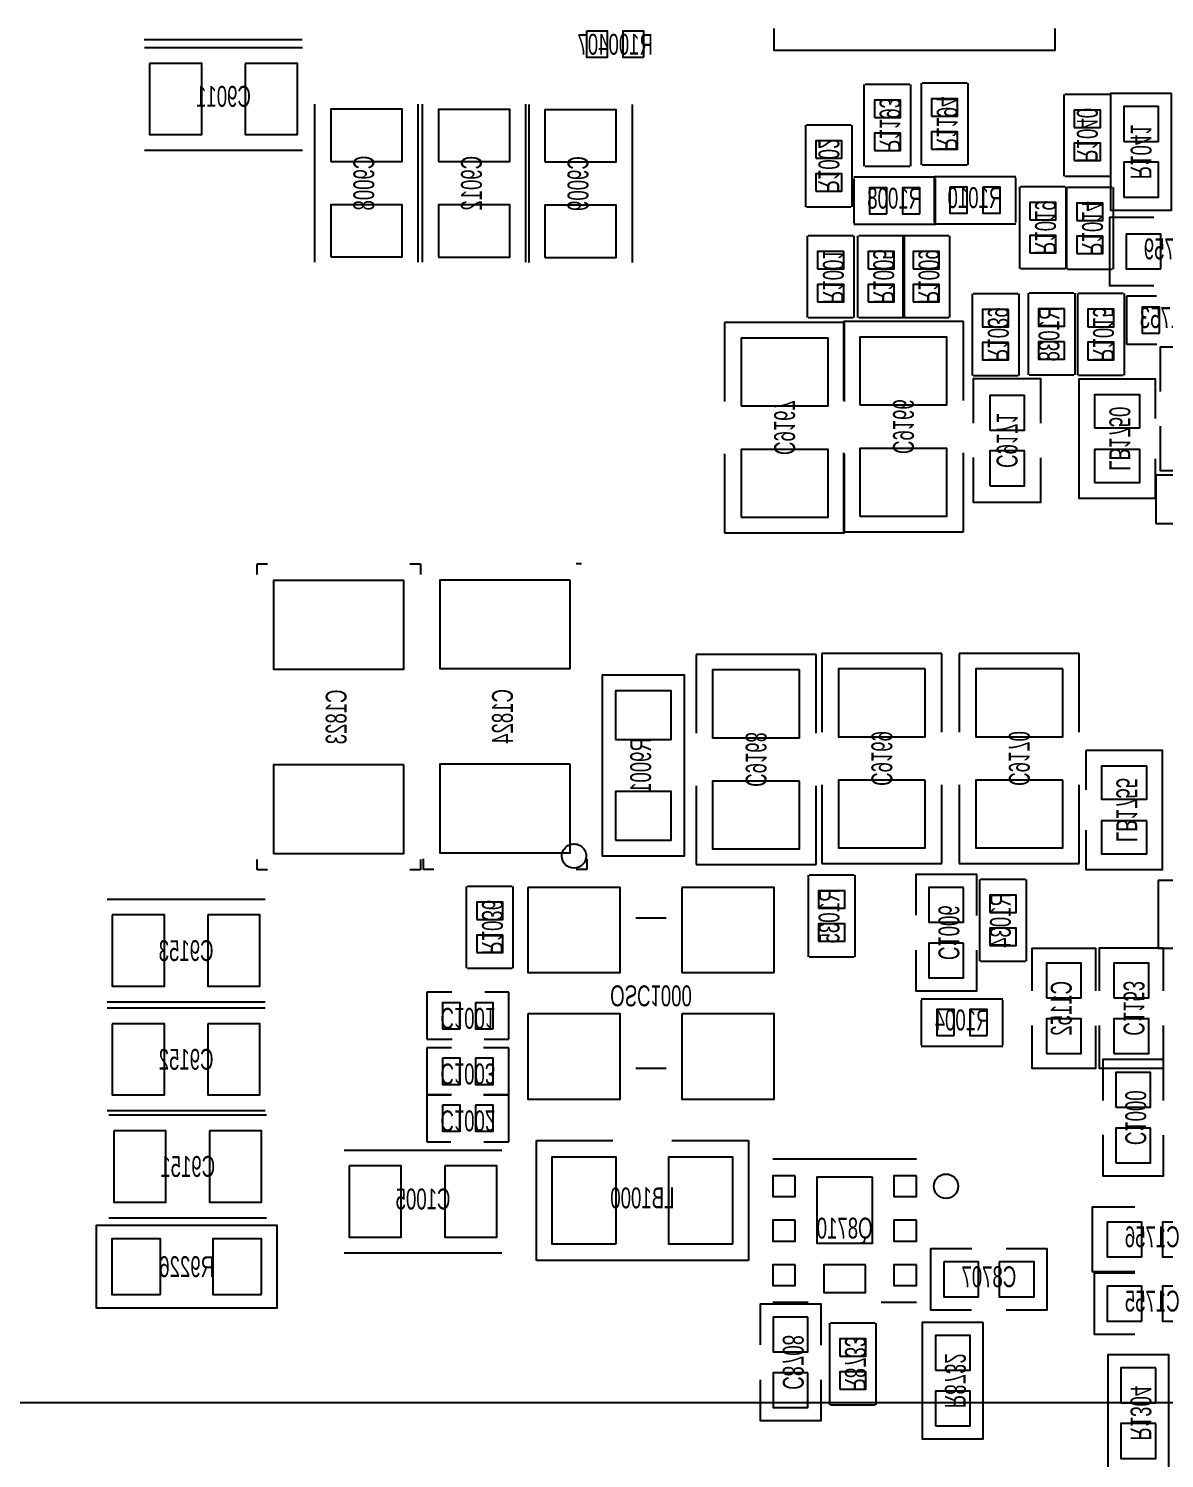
# Model space of a CAD drawing. Extents: x -3 to 113, y -19 to 74.
# Drawn here: x 23.48 to 40.08, y 27.15 to 48.05 of the extents above; entities that cross this region are included whole.
import ezdxf
from ezdxf.enums import TextEntityAlignment as Align

# ---------------------------------------------------------------- set-up
doc = ezdxf.new("R2010")
doc.units = 0
for name, color, linetype in [('PG_ASSEMBLY_BOTTOM', 254, 'CONTINUOUS'), ('PG_SILKSCREEN_BOTTOM', 254, 'CONTINUOUS'), ('PIN_BOTTOM', 12, 'CONTINUOUS'), ('RD_ASSEMBLY_BOTTOM', 40, 'CONTINUOUS'), ('RD_SILKSCREEN_BOTTOM', 254, 'CONTINUOUS')]:
    doc.layers.add(name, color=color, linetype=linetype)

msp = doc.modelspace()

# ---------------------------------------------------------------- linework, layer by layer
at = {"layer": 'PG_ASSEMBLY_BOTTOM'}
for points in [[(27.479498, 47.886874), (25.172162, 47.886874)], [(25.176734, 47.775876), (27.48407, 47.775876)], [(35.690302, 47.232316), (35.690302, 46.038516)], [(36.360608, 47.232316), (35.705796, 47.232316)], [(36.376102, 46.038516), (36.376102, 47.232316)], [(36.52647, 47.253906), (36.52647, 46.060106)], [(37.196776, 47.253906), (36.541964, 47.253906)], [(37.21227, 46.060106), (37.21227, 47.253906)], [(38.611556, 47.087536), (38.611556, 45.893736)], [(39.281862, 47.087536), (38.62705, 47.087536)], [(40.184578, 47.10049), (39.295578, 47.10049), (39.295578, 45.39869), (40.184578, 45.39869), (40.184578, 47.10049)], [(39.297356, 45.893736), (39.297356, 47.087536)], [(27.66568, 44.638976), (27.66568, 46.946312)], [(29.172916, 46.946312), (29.172916, 44.638976)], [(29.238702, 44.636436), (29.238702, 46.943772)], [(30.745938, 46.943772), (30.745938, 44.636436)], [(30.795468, 44.631864), (30.795468, 46.9392)], [(32.302704, 46.9392), (32.302704, 44.631864)], [(34.83483, 46.638464), (34.83483, 45.444664)], [(35.505136, 46.638464), (34.850324, 46.638464)], [(35.52063, 45.444664), (35.52063, 46.638464)], [(27.48407, 46.26864), (25.176734, 46.26864)], [(35.705796, 46.038516), (36.360608, 46.038516)], [(36.541964, 46.060106), (37.196776, 46.060106)], [(36.736274, 45.876718), (35.542474, 45.876718)], [(35.542474, 45.861224), (35.542474, 45.206412)], [(37.9095, 45.8851), (36.7157, 45.8851)], [(36.7157, 45.869606), (36.7157, 45.214794)], [(36.736274, 45.206412), (36.736274, 45.861224)], [(37.9095, 45.214794), (37.9095, 45.869606)], [(38.62705, 45.893736), (39.281862, 45.893736)], [(37.962078, 45.738288), (37.962078, 44.544488)], [(38.632384, 45.738288), (37.977572, 45.738288)], [(38.647878, 44.544488), (38.647878, 45.738288)], [(38.649148, 45.727366), (38.649148, 44.533566)], [(39.319454, 45.727366), (38.664642, 45.727366)], [(39.334948, 44.533566), (39.334948, 45.727366)], [(34.850324, 45.444664), (35.505136, 45.444664)], [(35.542474, 45.190918), (36.736274, 45.190918)], [(36.7157, 45.1993), (37.9095, 45.1993)], [(39.926768, 45.287438), (39.279068, 45.287438), (39.279068, 44.296838), (39.926768, 44.296838)], [(34.8615, 45.0215), (34.8615, 43.8277)], [(35.531806, 45.0215), (34.876994, 45.0215)], [(35.5473, 43.8277), (35.5473, 45.0215)], [(35.5981, 45.0215), (35.5981, 43.8277)], [(36.268406, 45.0215), (35.613594, 45.0215)], [(36.2585, 45.0215), (36.2585, 43.8277)], [(36.928806, 45.0215), (36.273994, 45.0215)], [(36.2839, 43.8277), (36.2839, 45.0215)], [(36.9443, 43.8277), (36.9443, 45.0215)], [(37.977572, 44.544488), (38.632384, 44.544488)], [(38.664642, 44.533566), (39.319454, 44.533566)], [(37.271706, 44.174156), (37.271706, 42.980356)], [(37.942012, 44.174156), (37.2872, 44.174156)], [(37.957506, 42.980356), (37.957506, 44.174156)], [(38.089332, 44.183046), (38.089332, 42.989246)], [(38.759638, 44.183046), (38.104826, 44.183046)], [(38.775132, 42.989246), (38.775132, 44.183046)], [(38.80993, 44.176442), (38.80993, 42.982642)], [(39.480236, 44.176442), (38.825424, 44.176442)], [(39.49573, 42.982642), (39.49573, 44.176442)], [(39.525702, 44.141136), (39.525702, 43.43654)], [(39.967154, 44.141136), (39.525702, 44.141136)], [(35.4076, 43.755056), (33.652968, 43.755056)], [(33.652968, 43.755056), (33.652968, 42.601896)], [(34.876994, 43.8277), (35.531806, 43.8277)], [(37.144706, 43.76928), (35.390074, 43.76928)], [(35.390074, 43.76928), (35.390074, 42.61612)], [(35.4076, 42.601896), (35.4076, 43.755056)], [(35.613594, 43.8277), (36.268406, 43.8277)], [(36.273994, 43.8277), (36.928806, 43.8277)], [(37.144706, 42.61612), (37.144706, 43.76928)], [(39.525702, 43.43654), (39.968424, 43.43654)], [(41.0083, 42.74439), (41.0083, 43.3959), (40.0177, 43.3959), (40.0177, 42.7482)], [(38.277546, 42.283634), (38.277546, 42.931334), (37.286946, 42.931334), (37.286946, 42.283634)], [(37.2872, 42.980356), (37.942012, 42.980356)], [(38.104826, 42.989246), (38.759638, 42.989246)], [(38.825424, 42.982642), (39.480236, 42.982642)], [(39.95039, 42.353738), (39.95039, 42.926762), (38.83279, 42.926762), (38.83279, 41.186862), (39.95039, 41.186862)], [(40.0177, 42.2402), (40.0177, 41.5925), (41.0083, 41.5925), (41.0083, 42.2402)], [(33.652968, 41.834816), (33.652968, 40.681656)], [(35.390074, 41.84904), (35.390074, 40.69588)], [(35.4076, 40.681656), (35.4076, 41.834816)], [(37.144706, 40.69588), (37.144706, 41.84904)], [(37.286946, 41.779444), (37.286946, 41.127934), (38.277546, 41.127934), (38.277546, 41.775634)], [(39.95039, 41.186862), (39.95039, 41.760394)], [(39.955724, 41.52265), (39.955724, 40.818054)], [(40.397176, 41.52265), (39.955724, 41.52265)], [(39.955724, 40.818054), (40.398446, 40.818054)], [(33.652968, 40.681656), (35.4076, 40.681656)], [(35.390074, 40.69588), (37.144706, 40.69588)], [(34.991548, 38.904418), (33.236916, 38.904418)], [(33.236916, 38.904418), (33.236916, 37.751258)], [(34.991548, 37.751258), (34.991548, 38.904418)], [(36.82873, 38.918896), (35.074098, 38.918896)], [(35.074098, 38.918896), (35.074098, 37.765736)], [(36.82873, 37.765736), (36.82873, 38.918896)], [(38.837362, 38.918896), (37.08273, 38.918896)], [(37.08273, 38.918896), (37.08273, 37.765736)], [(38.837362, 37.765736), (38.837362, 38.918896)], [(33.067498, 36.302188), (33.067498, 38.60038), (31.86303, 38.60038), (31.86303, 35.95878), (33.067498, 35.95878), (33.067498, 36.302188)], [(38.935152, 37.49929), (38.935152, 36.925758)], [(38.935152, 36.332414), (38.935152, 35.75939), (40.052752, 35.75939), (40.052752, 37.49929), (38.935152, 37.49929)], [(35.074098, 36.998656), (35.074098, 35.845496)], [(36.82873, 35.845496), (36.82873, 36.998656)], [(37.08273, 36.998656), (37.08273, 35.845496)], [(38.837362, 35.845496), (38.837362, 36.998656)], [(33.236916, 36.984178), (33.236916, 35.831018)], [(34.991548, 35.831018), (34.991548, 36.984178)], [(33.236916, 35.831018), (34.991548, 35.831018)], [(35.074098, 35.845496), (36.82873, 35.845496)], [(37.08273, 35.845496), (38.837362, 35.845496)], [(34.875216, 35.676332), (34.875216, 34.482532)], [(35.545522, 35.676332), (34.89071, 35.676332)], [(35.561016, 34.482532), (35.561016, 35.676332)], [(37.337746, 35.08629), (37.337746, 35.687), (36.448746, 35.687), (36.448746, 35.0901)], [(37.379148, 35.611562), (37.379148, 34.417762)], [(38.049454, 35.611562), (37.394642, 35.611562)], [(38.064948, 34.417762), (38.064948, 35.611562)], [(40.64, 35.5981), (39.9923, 35.5981), (39.9923, 34.6075), (40.64, 34.6075)], [(24.630888, 35.327844), (26.938224, 35.327844)], [(29.879544, 35.51174), (29.879544, 34.31794)], [(30.54985, 35.51174), (29.895038, 35.51174)], [(30.565344, 34.31794), (30.565344, 35.51174)], [(36.448746, 34.5821), (36.448746, 33.9852), (37.337746, 33.9852), (37.337746, 34.5821)], [(39.081456, 33.98393), (39.081456, 34.60623), (38.141656, 34.60623), (38.141656, 33.98393)], [(40.0685, 33.9852), (40.0685, 34.6075), (39.1287, 34.6075), (39.1287, 33.9852)], [(29.895038, 34.31794), (30.54985, 34.31794)], [(34.89071, 34.482532), (35.545522, 34.482532)], [(37.394642, 34.417762), (38.049454, 34.417762)], [(29.304488, 33.965388), (29.304488, 33.279588)], [(29.66974, 33.965388), (29.304488, 33.965388)], [(30.498288, 33.965388), (30.150816, 33.965388)], [(30.498288, 33.279588), (30.498288, 33.965388)], [(37.72154, 33.86455), (36.52774, 33.86455)], [(26.938224, 33.820608), (24.630888, 33.820608)], [(24.630888, 33.738566), (26.938224, 33.738566)], [(36.52774, 33.849056), (36.52774, 33.194244)], [(37.72154, 33.194244), (37.72154, 33.849056)], [(38.141656, 33.47974), (38.141656, 32.85363), (39.081456, 32.85363), (39.081456, 33.47593)], [(39.1287, 33.48101), (39.1287, 32.8549), (40.0685, 32.8549), (40.0685, 33.4772)], [(29.304488, 33.279588), (29.67101, 33.279588)], [(30.140148, 33.279588), (30.498288, 33.279588)], [(29.304488, 33.152588), (29.304488, 32.466788)], [(29.662628, 33.152588), (29.304488, 33.152588)], [(30.498288, 33.152588), (30.131766, 33.152588)], [(30.498288, 32.466788), (30.498288, 33.152588)], [(36.52774, 33.17875), (37.72154, 33.17875)], [(40.0685, 32.385), (40.0685, 32.9819), (39.1795, 32.9819), (39.1795, 32.385)], [(29.304488, 32.466788), (29.304488, 31.780988)], [(29.662628, 32.466788), (29.304488, 32.466788)], [(29.304488, 32.466788), (29.65196, 32.466788)], [(30.498288, 32.466788), (30.131766, 32.466788)], [(30.133036, 32.466788), (30.498288, 32.466788)], [(30.498288, 31.780988), (30.498288, 32.466788)], [(26.938224, 32.23133), (24.630888, 32.23133)], [(24.654256, 32.172656), (26.961592, 32.172656)], [(29.304488, 31.780988), (29.65196, 31.780988)], [(30.133036, 31.780988), (30.498288, 31.780988)], [(30.902656, 30.043882), (30.902656, 31.798514)], [(30.902656, 31.798514), (32.020256, 31.798514)], [(32.883856, 31.798514), (34.001456, 31.798514)], [(34.001456, 31.798514), (34.001456, 30.043882)], [(39.1795, 31.88081), (39.1795, 31.2801), (40.0685, 31.2801), (40.0685, 31.877)], [(28.092908, 31.659322), (30.400244, 31.659322)], [(39.6494, 30.8229), (39.0271, 30.8229), (39.0271, 29.8831), (39.6494, 29.8831)], [(26.770584, 30.556708), (24.472392, 30.556708), (24.472392, 29.35224), (27.113992, 29.35224), (27.113992, 30.556708), (26.770584, 30.556708)], [(26.961592, 30.66542), (24.654256, 30.66542)], [(30.400244, 30.152086), (28.092908, 30.152086)], [(37.26561, 30.2133), (36.6649, 30.2133), (36.6649, 29.3243), (37.2618, 29.3243)], [(37.7698, 29.3243), (38.3667, 29.3243), (38.3667, 30.2133), (37.7698, 30.2133)], [(34.001456, 30.043882), (30.902656, 30.043882)], [(39.6494, 29.8577), (39.0525, 29.8577), (39.0525, 28.9687), (39.6494, 28.9687)], [(35.063176, 28.805632), (35.063176, 29.406342), (34.174176, 29.406342), (34.174176, 28.809442)], [(35.185096, 29.126942), (35.185096, 27.933142)], [(35.855402, 29.126942), (35.20059, 29.126942)], [(35.870896, 27.933142), (35.870896, 29.126942)], [(37.432234, 29.137864), (36.543234, 29.137864), (36.543234, 27.436064), (37.432234, 27.436064), (37.432234, 29.137864)], [(39.2557, 26.9621), (40.1447, 26.9621), (40.1447, 28.6639), (39.2557, 28.6639), (39.2557, 26.9621)], [(34.174176, 28.301442), (34.174176, 27.704542), (35.063176, 27.704542), (35.063176, 28.301442)], [(35.20059, 27.933142), (35.855402, 27.933142)]]:
    msp.add_lwpolyline(points, dxfattribs=at)
at = {"layer": 'PG_SILKSCREEN_BOTTOM'}
for points in [[(38.47973, 48.050704), (38.47973, 47.732188), (34.379662, 47.732188), (34.379662, 48.050704)], [(26.82113, 40.224964), (26.97353, 40.224964)], [(26.82113, 40.072564), (26.82113, 40.224964)], [(29.05633, 40.224964), (29.20873, 40.224964)], [(29.20873, 40.224964), (29.20873, 40.072564)], [(31.486856, 40.231822), (31.563056, 40.231822)], [(105.076498, 27.96286), (19.097498, 27.96286), (19.097498, 37.41166)], [(26.82113, 35.754564), (26.82113, 35.906964)], [(26.97353, 35.754564), (26.82113, 35.754564)], [(29.20873, 35.754564), (29.05633, 35.754564)], [(29.20873, 35.906964), (29.20873, 35.754564)], [(29.251656, 35.761422), (29.251656, 35.913822)], [(29.404056, 35.761422), (29.251656, 35.761422)], [(31.639256, 35.761422), (31.486856, 35.761422)], [(31.639256, 35.913822), (31.639256, 35.761422)], [(32.355028, 35.051492), (32.80156, 35.051492)], [(32.80156, 32.851344), (32.355028, 32.851344)], [(34.357564, 31.530036), (36.457636, 31.530036)], [(34.8742, 29.429964), (34.357564, 29.429964)], [(36.457636, 29.429964), (35.941, 29.429964)]]:
    msp.add_lwpolyline(points, dxfattribs=at)
for points in [[(31.631128, 35.955986, -0.999668), (31.275528, 35.955732, -1.000332), (31.631128, 35.955986)], [(37.06749, 31.129986, -1), (36.71189, 31.129986, -1), (37.06749, 31.129986)]]:
    msp.add_lwpolyline(points, format="xyb", dxfattribs=at)
at = {"layer": 'PIN_BOTTOM'}
for points in [[(31.6357, 48.011842), (31.6357, 47.630842), (31.9405, 47.630842), (31.9405, 48.011842)], [(32.4739, 47.630842), (32.4739, 48.011842), (32.1691, 48.011842), (32.1691, 47.630842)], [(25.250902, 47.542958), (25.250902, 46.501558), (26.012902, 46.501558), (26.012902, 47.542958)], [(26.647902, 47.542958), (26.647902, 46.501558), (27.409902, 46.501558), (27.409902, 47.542958)], [(36.67887, 46.771306), (37.05987, 46.771306), (37.05987, 47.025306), (36.67887, 47.025306)], [(27.898598, 46.110144), (28.939998, 46.110144), (28.939998, 46.872144), (27.898598, 46.872144)], [(29.47162, 46.107604), (30.51302, 46.107604), (30.51302, 46.869604), (29.47162, 46.869604)], [(31.028386, 46.103032), (32.069786, 46.103032), (32.069786, 46.865032), (31.028386, 46.865032)], [(35.842702, 46.749716), (36.223702, 46.749716), (36.223702, 47.003716), (35.842702, 47.003716)], [(38.763956, 46.604936), (39.144956, 46.604936), (39.144956, 46.858936), (38.763956, 46.858936)], [(39.486078, 46.40199), (39.994078, 46.40199), (39.994078, 46.90999), (39.486078, 46.90999)], [(34.98723, 46.155864), (35.36823, 46.155864), (35.36823, 46.409864), (34.98723, 46.409864)], [(35.842702, 46.267116), (36.223702, 46.267116), (36.223702, 46.521116), (35.842702, 46.521116)], [(36.67887, 46.288706), (37.05987, 46.288706), (37.05987, 46.542706), (36.67887, 46.542706)], [(38.763956, 46.122336), (39.144956, 46.122336), (39.144956, 46.376336), (38.763956, 46.376336)], [(39.486078, 45.58919), (39.994078, 45.58919), (39.994078, 46.09719), (39.486078, 46.09719)], [(34.98723, 45.673264), (35.36823, 45.673264), (35.36823, 45.927264), (34.98723, 45.927264)], [(36.025074, 45.343318), (36.025074, 45.724318), (35.771074, 45.724318), (35.771074, 45.343318)], [(36.507674, 45.343318), (36.507674, 45.724318), (36.253674, 45.724318), (36.253674, 45.343318)], [(36.9443, 45.7327), (36.9443, 45.3517), (37.1983, 45.3517), (37.1983, 45.7327)], [(37.4269, 45.7327), (37.4269, 45.3517), (37.6809, 45.3517), (37.6809, 45.7327)], [(27.898598, 44.713144), (28.939998, 44.713144), (28.939998, 45.475144), (27.898598, 45.475144)], [(29.47162, 44.710604), (30.51302, 44.710604), (30.51302, 45.472604), (29.47162, 45.472604)], [(31.028386, 44.706032), (32.069786, 44.706032), (32.069786, 45.468032), (31.028386, 45.468032)], [(38.114478, 45.255688), (38.495478, 45.255688), (38.495478, 45.509688), (38.114478, 45.509688)], [(38.801548, 45.244766), (39.182548, 45.244766), (39.182548, 45.498766), (38.801548, 45.498766)], [(38.114478, 44.773088), (38.495478, 44.773088), (38.495478, 45.027088), (38.114478, 45.027088)], [(38.801548, 44.762166), (39.182548, 44.762166), (39.182548, 45.016166), (38.801548, 45.016166)], [(40.028368, 44.538138), (40.028368, 45.046138), (39.520368, 45.046138), (39.520368, 44.538138)], [(35.0139, 44.5389), (35.3949, 44.5389), (35.3949, 44.7929), (35.0139, 44.7929)], [(35.7505, 44.5389), (36.1315, 44.5389), (36.1315, 44.7929), (35.7505, 44.7929)], [(36.4109, 44.5389), (36.7919, 44.5389), (36.7919, 44.7929), (36.4109, 44.7929)], [(35.0139, 44.0563), (35.3949, 44.0563), (35.3949, 44.3103), (35.0139, 44.3103)], [(35.7505, 44.0563), (36.1315, 44.0563), (36.1315, 44.3103), (35.7505, 44.3103)], [(36.4109, 44.0563), (36.7919, 44.0563), (36.7919, 44.3103), (36.4109, 44.3103)], [(37.805106, 43.945556), (37.424106, 43.945556), (37.424106, 43.691556), (37.805106, 43.691556)], [(38.622732, 43.954446), (38.241732, 43.954446), (38.241732, 43.700446), (38.622732, 43.700446)], [(38.96233, 43.693842), (39.34333, 43.693842), (39.34333, 43.947842), (38.96233, 43.947842)], [(40.008302, 43.598338), (40.008302, 43.979338), (39.754302, 43.979338), (39.754302, 43.598338)], [(33.895284, 42.535856), (35.165284, 42.535856), (35.165284, 43.526456), (33.895284, 43.526456)], [(35.63239, 42.55008), (36.90239, 42.55008), (36.90239, 43.54068), (35.63239, 43.54068)], [(38.622732, 43.471846), (38.241732, 43.471846), (38.241732, 43.217846), (38.622732, 43.217846)], [(37.805106, 43.462956), (37.424106, 43.462956), (37.424106, 43.208956), (37.805106, 43.208956)], [(38.96233, 43.211242), (39.34333, 43.211242), (39.34333, 43.465242), (38.96233, 43.465242)], [(37.528246, 42.182034), (38.036246, 42.182034), (38.036246, 42.690034), (37.528246, 42.690034)], [(39.06139, 42.215562), (39.72179, 42.215562), (39.72179, 42.698162), (39.06139, 42.698162)], [(33.895284, 40.910256), (35.165284, 40.910256), (35.165284, 41.900856), (33.895284, 41.900856)], [(35.63239, 40.92448), (36.90239, 40.92448), (36.90239, 41.91508), (35.63239, 41.91508)], [(37.528246, 41.369234), (38.036246, 41.369234), (38.036246, 41.877234), (37.528246, 41.877234)], [(39.06139, 41.415462), (39.72179, 41.415462), (39.72179, 41.898062), (39.06139, 41.898062)], [(28.96743, 39.983664), (27.06243, 39.983664), (27.06243, 38.688264), (28.96743, 38.688264)], [(31.397956, 39.990522), (29.492956, 39.990522), (29.492956, 38.695122), (31.397956, 38.695122)], [(34.749232, 38.675818), (33.479232, 38.675818), (33.479232, 37.685218), (34.749232, 37.685218)], [(36.586414, 38.690296), (35.316414, 38.690296), (35.316414, 37.699696), (36.586414, 37.699696)], [(38.595046, 38.690296), (37.325046, 38.690296), (37.325046, 37.699696), (38.595046, 37.699696)], [(32.058864, 37.66058), (32.871664, 37.66058), (32.871664, 38.37178), (32.058864, 38.37178)], [(28.96743, 37.291264), (27.06243, 37.291264), (27.06243, 35.995864), (28.96743, 35.995864)], [(31.397956, 37.298122), (29.492956, 37.298122), (29.492956, 36.002722), (31.397956, 36.002722)], [(39.824152, 37.27069), (39.163752, 37.27069), (39.163752, 36.78809), (39.824152, 36.78809)], [(34.749232, 37.050218), (33.479232, 37.050218), (33.479232, 36.059618), (34.749232, 36.059618)], [(36.586414, 37.064696), (35.316414, 37.064696), (35.316414, 36.074096), (36.586414, 36.074096)], [(38.595046, 37.064696), (37.325046, 37.064696), (37.325046, 36.074096), (38.595046, 36.074096)], [(32.058864, 36.18738), (32.871664, 36.18738), (32.871664, 36.89858), (32.058864, 36.89858)], [(39.824152, 36.47059), (39.163752, 36.47059), (39.163752, 35.98799), (39.824152, 35.98799)], [(30.780228, 35.498786), (30.780228, 34.254186), (32.126428, 34.254186), (32.126428, 35.498786)], [(33.03016, 35.498786), (33.03016, 34.254186), (34.37636, 34.254186), (34.37636, 35.498786)], [(35.027616, 35.193732), (35.408616, 35.193732), (35.408616, 35.447732), (35.027616, 35.447732)], [(37.147246, 35.4965), (36.639246, 35.4965), (36.639246, 34.9885), (37.147246, 34.9885)], [(37.531548, 35.128962), (37.912548, 35.128962), (37.912548, 35.382962), (37.531548, 35.382962)], [(30.031944, 35.02914), (30.412944, 35.02914), (30.412944, 35.28314), (30.031944, 35.28314)], [(24.705056, 35.094926), (24.705056, 34.053526), (25.467056, 34.053526), (25.467056, 35.094926)], [(26.102056, 35.094926), (26.102056, 34.053526), (26.864056, 34.053526), (26.864056, 35.094926)], [(35.027616, 34.711132), (35.408616, 34.711132), (35.408616, 34.965132), (35.027616, 34.965132)], [(30.031944, 34.54654), (30.412944, 34.54654), (30.412944, 34.80054), (30.031944, 34.80054)], [(37.531548, 34.646362), (37.912548, 34.646362), (37.912548, 34.900362), (37.531548, 34.900362)], [(37.147246, 34.6837), (36.639246, 34.6837), (36.639246, 34.1757), (37.147246, 34.1757)], [(38.357556, 33.88233), (38.865556, 33.88233), (38.865556, 34.39033), (38.357556, 34.39033)], [(39.3446, 33.8836), (39.8526, 33.8836), (39.8526, 34.3916), (39.3446, 34.3916)], [(29.787088, 33.431988), (29.787088, 33.812988), (29.533088, 33.812988), (29.533088, 33.431988)], [(30.269688, 33.431988), (30.269688, 33.812988), (30.015688, 33.812988), (30.015688, 33.431988)], [(30.780228, 33.64865), (30.780228, 32.40405), (32.126428, 32.40405), (32.126428, 33.64865)], [(33.03016, 33.64865), (33.03016, 32.40405), (34.37636, 32.40405), (34.37636, 33.64865)], [(37.01034, 33.33115), (37.01034, 33.71215), (36.75634, 33.71215), (36.75634, 33.33115)], [(37.49294, 33.33115), (37.49294, 33.71215), (37.23894, 33.71215), (37.23894, 33.33115)], [(24.705056, 33.505648), (24.705056, 32.464248), (25.467056, 32.464248), (25.467056, 33.505648)], [(26.102056, 33.505648), (26.102056, 32.464248), (26.864056, 32.464248), (26.864056, 33.505648)], [(38.357556, 33.06953), (38.865556, 33.06953), (38.865556, 33.57753), (38.357556, 33.57753)], [(39.3446, 33.0708), (39.8526, 33.0708), (39.8526, 33.5788), (39.3446, 33.5788)], [(29.533088, 33.000188), (29.533088, 32.619188), (29.787088, 32.619188), (29.787088, 33.000188)], [(30.015688, 33.000188), (30.015688, 32.619188), (30.269688, 32.619188), (30.269688, 33.000188)], [(39.37, 32.2834), (39.878, 32.2834), (39.878, 32.7914), (39.37, 32.7914)], [(29.533088, 32.314388), (29.533088, 31.933388), (29.787088, 31.933388), (29.787088, 32.314388)], [(30.015688, 32.314388), (30.015688, 31.933388), (30.269688, 31.933388), (30.269688, 32.314388)], [(39.37, 31.4706), (39.878, 31.4706), (39.878, 31.9786), (39.37, 31.9786)], [(24.728424, 31.939738), (24.728424, 30.898338), (25.490424, 30.898338), (25.490424, 31.939738)], [(26.125424, 31.939738), (26.125424, 30.898338), (26.887424, 30.898338), (26.887424, 31.939738)], [(28.167076, 31.426404), (28.167076, 30.385004), (28.929076, 30.385004), (28.929076, 31.426404)], [(29.564076, 31.426404), (29.564076, 30.385004), (30.326076, 30.385004), (30.326076, 31.426404)], [(32.071056, 30.286198), (32.071056, 31.556198), (31.131256, 31.556198), (31.131256, 30.286198)], [(33.772856, 30.286198), (33.772856, 31.556198), (32.833056, 31.556198), (32.833056, 30.286198)], [(34.68751, 31.282386), (34.35731, 31.282386), (34.35731, 30.977586), (34.68751, 30.977586)], [(35.814, 31.262574), (35.0012, 31.262574), (35.0012, 30.297374), (35.814, 30.297374)], [(36.45789, 31.282386), (36.12769, 31.282386), (36.12769, 30.977586), (36.45789, 30.977586)], [(34.68751, 30.6324), (34.35731, 30.6324), (34.35731, 30.3276), (34.68751, 30.3276)], [(36.45789, 30.6324), (36.12769, 30.6324), (36.12769, 30.3276), (36.45789, 30.3276)], [(39.751, 30.099), (39.751, 30.607), (39.243, 30.607), (39.243, 30.099)], [(40.5638, 30.099), (40.5638, 30.607), (40.0558, 30.607), (40.0558, 30.099)], [(25.412192, 29.548074), (25.412192, 30.360874), (24.700992, 30.360874), (24.700992, 29.548074)], [(26.885392, 29.548074), (26.885392, 30.360874), (26.174192, 30.360874), (26.174192, 29.548074)], [(34.68751, 29.982414), (34.35731, 29.982414), (34.35731, 29.677614), (34.68751, 29.677614)], [(35.7124, 29.983176), (35.1028, 29.983176), (35.1028, 29.576776), (35.7124, 29.576776)], [(36.45789, 29.982414), (36.12769, 29.982414), (36.12769, 29.677614), (36.45789, 29.677614)], [(36.8554, 30.0228), (36.8554, 29.5148), (37.3634, 29.5148), (37.3634, 30.0228)], [(37.6682, 30.0228), (37.6682, 29.5148), (38.1762, 29.5148), (38.1762, 30.0228)], [(39.751, 29.1592), (39.751, 29.6672), (39.243, 29.6672), (39.243, 29.1592)], [(40.5638, 29.1592), (40.5638, 29.6672), (40.0558, 29.6672), (40.0558, 29.1592)], [(34.872676, 29.215842), (34.364676, 29.215842), (34.364676, 28.707842), (34.872676, 28.707842)], [(35.337496, 28.644342), (35.718496, 28.644342), (35.718496, 28.898342), (35.337496, 28.898342)], [(36.733734, 28.439364), (37.241734, 28.439364), (37.241734, 28.947364), (36.733734, 28.947364)], [(39.9542, 28.4734), (39.4462, 28.4734), (39.4462, 27.9654), (39.9542, 27.9654)], [(34.872676, 28.403042), (34.364676, 28.403042), (34.364676, 27.895042), (34.872676, 27.895042)], [(35.337496, 28.161742), (35.718496, 28.161742), (35.718496, 28.415742), (35.337496, 28.415742)], [(36.733734, 27.626564), (37.241734, 27.626564), (37.241734, 28.134564), (36.733734, 28.134564)], [(39.9542, 27.6606), (39.4462, 27.6606), (39.4462, 27.1526), (39.9542, 27.1526)]]:
    msp.add_lwpolyline(points, close=True, dxfattribs=at)

# ---------------------------------------------------------------- texts
at = {"layer": 'RD_ASSEMBLY_BOTTOM', "text_generation_flag": 2, "width": 0.666667}
for s, p in [('C9011', (26.330402, 46.907958)), ('R1008', (36.139374, 45.419518)), ('R1010', (37.3126, 45.4279)), ('C1759', (40.180768, 44.677838)), ('C1753', (40.122602, 43.674538)), ('R1004', (37.12464, 33.40735)), ('C1005', (29.246576, 30.791404)), ('LB1000', (32.452056, 30.806898)), ('Q8710', (35.4076, 30.3657)), ('C1756', (39.9034, 30.2387)), ('C8707', (37.5158, 29.6545)), ('C1755', (39.9034, 29.2989))]:
    msp.add_text(s, height=0.3048, dxfattribs=at).set_placement(p, align=Align.CENTER)
for s, rotation, p in [('R1193', 270, (35.918902, 46.635416)), ('R1194', 270, (36.75507, 46.657006)), ('C9008', 90, (28.533598, 45.792644)), ('C9012', 90, (30.10662, 45.790104)), ('C9009', 90, (31.663386, 45.785532)), ('R1019', 270, (38.190678, 45.141388)), ('R1014', 270, (38.877748, 45.130466)), ('R1001', 270, (35.0901, 44.4246)), ('R1005', 270, (35.8267, 44.4246)), ('R1009', 270, (36.4871, 44.4246)), ('R1039', 270, (37.500306, 43.577256)), ('R1038', 90, (38.546532, 43.586146)), ('R1015', 270, (39.03853, 43.579542)), ('LB1750', 270, (39.27729, 42.056812)), ('C1823', 90, (28.12923, 37.989764)), ('C1824', 90, (30.559756, 37.996622)), ('R9001', 90, (32.579564, 37.27958)), ('LB1755', 270, (39.379652, 36.62934)), ('R1035', 90, (35.332416, 35.079432)), ('R1034', 90, (37.836348, 35.014662)), ('R1036', 270, (30.108144, 34.91484)), ('C1006', 270, (36.778946, 34.8361)), ('OSC1000', 180, (32.578294, 34.065718)), ('C1152', 90, (38.725856, 33.72993)), ('C1153', 270, (39.4843, 33.7312)), ('C1001', 180, (29.901388, 33.736788)), ('C1003', 180, (29.901388, 32.923988)), ('C1000', 270, (39.5097, 32.131)), ('C1002', 180, (29.901388, 32.238188)), ('C8708', 270, (34.504376, 28.555442)), ('R8733', 270, (35.413696, 28.530042)), ('R8732', 270, (36.873434, 28.286964)), ('R1304', 270, (39.5859, 27.813))]:
    msp.add_text(s, height=0.3048, rotation=rotation, dxfattribs=at).set_placement(p, align=Align.CENTER)
at = {"layer": 'RD_SILKSCREEN_BOTTOM', "text_generation_flag": 2, "width": 0.666667}
for s, p in [('R100407', (32.0548, 47.668942)), ('C9153', (25.784556, 34.421826)), ('C9152', (25.784556, 32.832548)), ('C9151', (25.807924, 31.266638)), ('R9226', (25.793192, 29.802074))]:
    msp.add_text(s, height=0.3048, dxfattribs=at).set_placement(p, align=Align.CENTER)
for s, p in [('R1040', (38.802056, 46.490636)), ('R1041', (39.587678, 46.24959)), ('R1002', (35.02533, 46.041564)), ('C9167', (34.377884, 42.218356)), ('C9166', (36.11499, 42.23258)), ('C9171', (37.629846, 42.029634)), ('C9168', (33.961832, 37.367718)), ('C9169', (35.799014, 37.382196)), ('C9170', (37.807646, 37.382196))]:
    msp.add_text(s, height=0.3048, rotation=270, dxfattribs=at).set_placement(p, align=Align.CENTER)

doc.saveas('drawing.dxf')
